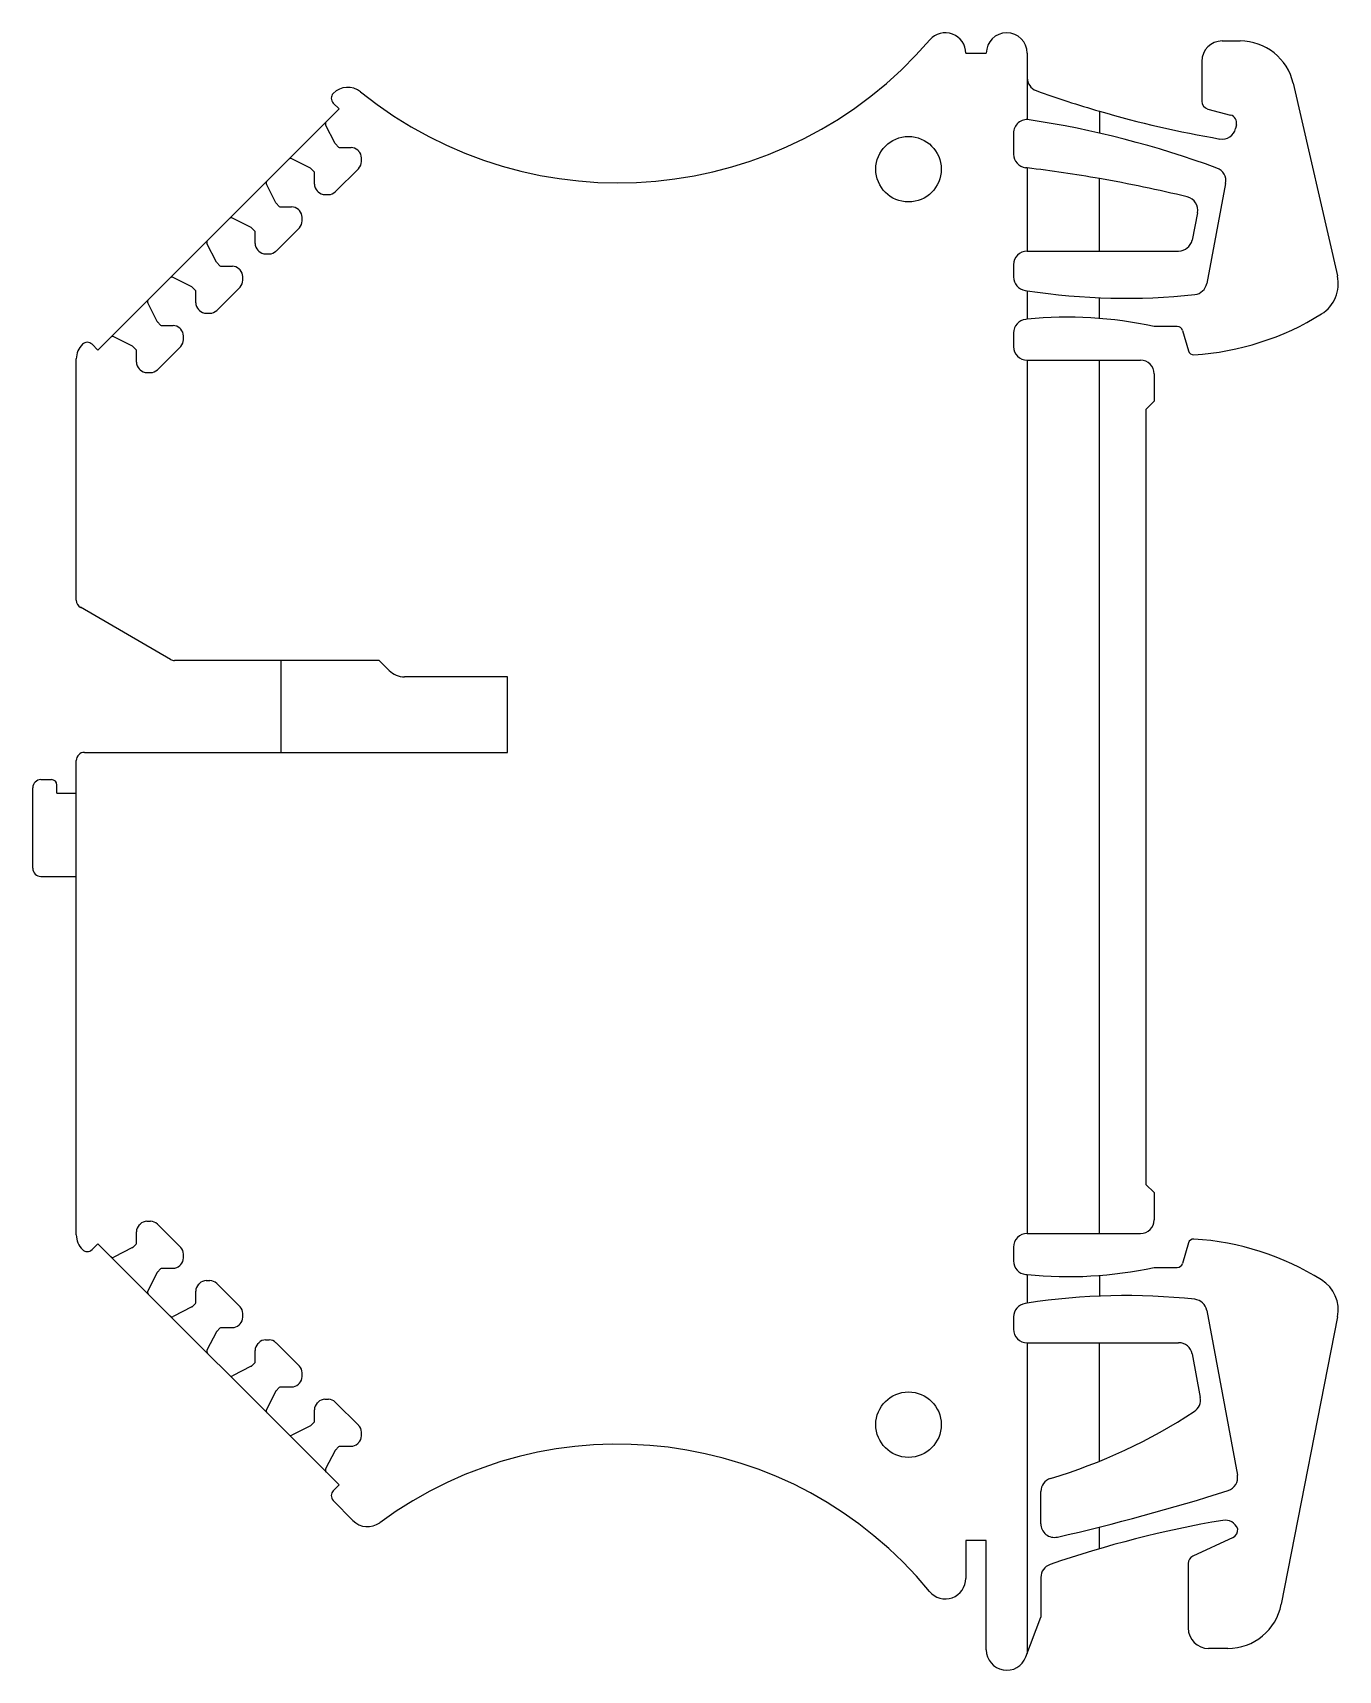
# Model space of a CAD drawing. Header units: millimetres. Extents: x -47.8 to 0, y 0 to 60.
import ezdxf

# ---------------------------------------------------------------- set-up
doc = ezdxf.new("R2010")
doc.units = ezdxf.units.MM

msp = doc.modelspace()

# ---------------------------------------------------------------- linework, layer by layer
at = {"color": 7, "linetype": 'Continuous', "lineweight": 25}
for p, q in [((-4.25, 59.7), (-3.6, 59.7)), ((-13.65, 59.25), (-12.9, 59.25)), ((-11.4, 59.25), (-11.4, 56.818)), ((-5, 58.95), (-5, 57.495)), ((-1.651, 58.147), (-0.033, 51.09)), ((-45.459, 48.371), (-36.621, 57.209)), ((-36.621, 57.209), (-36.834, 57.423)), ((-8.75, 57.126), (-8.75, 56.319)), ((-4.778, 57.205), (-3.947, 56.983)), ((-36.766, 55.944), (-37.111, 56.621)), ((-3.731, 56.627), (-3.762, 56.491)), ((-36.756, 55.931), (-36.635, 55.81)), ((-11.9, 56.318), (-11.9, 55.55)), ((-37.671, 55.039), (-38.348, 55.384)), ((-36.6, 55.795), (-36.182, 55.795)), ((-35.935, 55.693), (-35.901, 55.659)), ((-35.799, 55.277), (-35.799, 55.412)), ((-37.658, 55.029), (-37.537, 54.908)), ((-37.522, 54.455), (-37.522, 54.873)), ((-35.901, 55.03), (-36.757, 54.174)), ((-11.4, 55.046), (-11.459, 55.053)), ((-11.4, 55.046), (-11.4, 52)), ((-8.75, 52), (-8.75, 54.657)), ((-38.94, 53.769), (-39.285, 54.447)), ((-37.42, 54.208), (-37.386, 54.174)), ((-37.139, 54.072), (-37.004, 54.072)), ((-4.127, 54.479), (-4.82, 50.813)), ((-38.931, 53.757), (-38.81, 53.635)), ((-38.774, 53.621), (-38.357, 53.621)), ((-38.109, 53.518), (-38.075, 53.485)), ((-5.16, 53.402), (-5.36, 52.402)), ((-39.845, 52.864), (-40.523, 53.21)), ((-39.832, 52.855), (-39.711, 52.734)), ((-38.075, 52.855), (-38.931, 52)), ((-37.973, 53.103), (-37.973, 53.237)), ((-41.114, 51.595), (-41.46, 52.273)), ((-39.696, 52.281), (-39.696, 52.699)), ((-39.594, 52.033), (-39.56, 52)), ((-39.313, 51.897), (-39.179, 51.897)), ((-11.4, 52), (-5.85, 52)), ((-42.019, 50.69), (-42.697, 51.035)), ((-41.105, 51.582), (-40.984, 51.461)), ((-40.949, 51.446), (-40.531, 51.446)), ((-40.283, 51.344), (-40.25, 51.31)), ((-40.147, 50.929), (-40.147, 51.063)), ((-11.9, 51.5), (-11.9, 51.052)), ((-42.007, 50.681), (-41.885, 50.56)), ((-41.871, 50.107), (-41.871, 50.524)), ((-40.25, 50.681), (-41.105, 49.825)), ((-11.478, 50.558), (-11.4, 50.546)), ((-11.4, 50.546), (-11.4, 49.503)), ((-43.289, 49.421), (-43.634, 50.098)), ((-41.768, 49.859), (-41.735, 49.825)), ((-8.75, 49.532), (-8.75, 50.289)), ((-43.279, 49.408), (-43.158, 49.287)), ((-43.123, 49.272), (-42.705, 49.272)), ((-41.487, 49.723), (-41.353, 49.723)), ((-11.4, 49.503), (-11.451, 49.497)), ((-5.9, 49.24), (-6.75, 49.24)), ((-44.194, 48.516), (-44.871, 48.861)), ((-42.458, 49.17), (-42.424, 49.136)), ((-42.322, 48.754), (-42.322, 48.889)), ((-11.9, 49), (-11.9, 48.5)), ((-5.708, 49.095), (-5.492, 48.345)), ((-46.25, 39.206), (-46.25, 48.05)), ((-45.673, 48.584), (-45.459, 48.371)), ((-44.181, 48.506), (-44.06, 48.385)), ((-44.045, 47.932), (-44.045, 48.35)), ((-42.424, 48.507), (-43.28, 47.651)), ((-43.943, 47.685), (-43.909, 47.651)), ((-43.662, 47.549), (-43.527, 47.549)), ((-11.4, 48), (-7.25, 48)), ((-11.4, 48), (-11.4, 16)), ((-8.75, 16), (-8.75, 48)), ((-6.75, 47.5), (-6.75, 46.5)), ((-6.75, 46.5), (-7.05, 46.2)), ((-7.05, 46.2), (-7.05, 17.8)), ((-42.798, 37.04), (-46.1, 38.947)), ((-35.15, 37), (-42.648, 37)), ((-38.75, 37), (-38.75, 33.633)), ((-34.784, 36.634), (-35.15, 37)), ((-30.45, 36.4), (-34.218, 36.4)), ((-30.45, 33.633), (-30.45, 36.4)), ((-45.95, 33.633), (-30.45, 33.633)), ((-46.25, 15.95), (-46.25, 33.333)), ((-47.546, 32.633), (-47.158, 32.633)), ((-46.958, 32.133), (-46.958, 32.433)), ((-47.846, 29.386), (-47.846, 32.333)), ((-46.958, 32.133), (-46.25, 32.133)), ((-47.546, 29.086), (-46.25, 29.086)), ((-7.05, 17.8), (-6.75, 17.5)), ((-6.75, 17.5), (-6.75, 16.5)), ((-43.943, 16.315), (-43.909, 16.349)), ((-43.662, 16.451), (-43.527, 16.451)), ((-42.424, 15.493), (-43.28, 16.349)), ((-45.459, 15.629), (-45.673, 15.416)), ((-36.621, 6.791), (-45.459, 15.629)), ((-44.181, 15.494), (-44.06, 15.615)), ((-44.045, 15.65), (-44.045, 16.068)), ((-11.4, 16), (-7.25, 16)), ((-5.492, 15.655), (-5.708, 14.905)), ((-44.194, 15.484), (-44.871, 15.139)), ((-42.322, 15.111), (-42.322, 15.246)), ((-11.9, 15.5), (-11.9, 15)), ((-43.289, 14.579), (-43.634, 13.902)), ((-43.279, 14.592), (-43.158, 14.713)), ((-43.123, 14.728), (-42.705, 14.728)), ((-42.458, 14.83), (-42.424, 14.864)), ((-11.451, 14.503), (-11.4, 14.497)), ((-11.4, 14.497), (-11.4, 13.454)), ((-8.75, 14.468), (-8.75, 13.711)), ((-6.75, 14.76), (-5.9, 14.76)), ((-41.871, 13.476), (-41.871, 13.893)), ((-41.768, 14.141), (-41.735, 14.175)), ((-41.487, 14.277), (-41.353, 14.277)), ((-40.25, 13.319), (-41.105, 14.175)), ((-42.019, 13.31), (-42.697, 12.965)), ((-42.007, 13.319), (-41.885, 13.44)), ((-11.4, 13.454), (-11.478, 13.442)), ((-40.283, 12.656), (-40.25, 12.69)), ((-40.147, 12.937), (-40.147, 13.071)), ((-11.9, 12.948), (-11.9, 12.5)), ((-4.82, 13.186), (-3.698, 7.154)), ((-0.024, 12.95), (-2.087, 2.416)), ((-41.114, 12.405), (-41.46, 11.727)), ((-41.105, 12.418), (-40.984, 12.539)), ((-40.949, 12.554), (-40.531, 12.554)), ((-39.594, 11.967), (-39.56, 12)), ((-39.313, 12.103), (-39.179, 12.103)), ((-38.075, 11.145), (-38.931, 12)), ((-39.696, 11.301), (-39.696, 11.719)), ((-11.4, 12), (-5.85, 12)), ((-11.4, 12), (-11.4, 0.614)), ((-8.75, 7.658), (-8.75, 12)), ((-5.359, 11.592), (-5.059, 9.992)), ((-39.845, 11.136), (-40.523, 10.79)), ((-39.832, 11.145), (-39.711, 11.266)), ((-37.973, 10.763), (-37.973, 10.897)), ((-38.94, 10.231), (-39.285, 9.553)), ((-38.931, 10.243), (-38.81, 10.365)), ((-38.774, 10.379), (-38.357, 10.379)), ((-38.109, 10.482), (-38.075, 10.515)), ((-37.42, 9.792), (-37.386, 9.826)), ((-37.139, 9.928), (-37.004, 9.928)), ((-35.901, 8.97), (-36.757, 9.826)), ((-37.658, 8.971), (-37.537, 9.092)), ((-37.522, 9.127), (-37.522, 9.545)), ((-37.671, 8.961), (-38.348, 8.616)), ((-35.799, 8.588), (-35.799, 8.723)), ((-36.766, 8.056), (-37.111, 7.379)), ((-36.756, 8.069), (-36.635, 8.19)), ((-36.6, 8.205), (-36.182, 8.205)), ((-35.935, 8.307), (-35.901, 8.341)), ((-36.834, 6.577), (-36.621, 6.791)), ((-36.112, 5.486), (-36.836, 6.225)), ((-10.9, 5.369), (-10.9, 6.55)), ((-8.75, 4.451), (-8.75, 5.248)), ((-3.855, 4.868), (-5.327, 4.182)), ((-12.9, 4.75), (-13.65, 4.75)), ((-13.65, 4.75), (-13.65, 3.365)), ((-12.9, 0.75), (-12.9, 4.75)), ((-5.5, 3.91), (-5.5, 1.55)), ((-10.9, 3.4), (-10.9, 1.95)), ((-11.448, 0.487), (-10.9, 1.95)), ((-4.05, 0.8), (-4.75, 0.8))]:
    msp.add_line(p, q, dxfattribs=at)
for centre in [(-15.75, 55), (-15.75, 9)]:
    msp.add_circle(centre, 1.2, dxfattribs=at)
for centre, radius, start, end in [((-14.4, 59.25), 0.75, 360, 139.31875), ((-12.15, 59.25), 0.75, 0, 180), ((-26.382, 69.549), 15.05, 231.11728, 319.31875), ((-4.25, 58.95), 0.75, 90, 180), ((-3.6, 57.7), 2, 12.91207, 90), ((-10.9, 58.35), 0.5, 180, 250.26291), ((-36.657, 57.6), 0.25, 135.61679, 225), ((-36.3, 57.25), 0.75, 51.11728, 135.61679), ((2.439, 95.529), 40, 250.26291, 253.75571), ((2.439, 95.529), 40, 253.75571, 260.24996), ((-4.7, 57.495), 0.3, 180, 255), ((-37.022, 56.667), 0.1, 135, 207), ((-11.4, 56.318), 0.5, 81.24253, 180), ((-16.78, 21.391), 35.839, 69.86959, 81.24253), ((-4.25, 56.6), 0.5, 260.24996, 347.38318), ((-4.024, 56.693), 0.3, 347.38318, 75), ((-36.721, 55.966), 0.05, 207, 225), ((-36.6, 55.845), 0.05, 225, 270), ((-38.394, 55.295), 0.1, 63, 135), ((-36.182, 55.445), 0.35, 45, 90), ((-36.149, 55.412), 0.35, 0, 45), ((-36.149, 55.277), 0.35, 315, 0), ((-11.4, 55.55), 0.5, 180, 263.24142), ((-37.693, 54.994), 0.05, 45, 63), ((-37.572, 54.873), 0.05, 0, 45), ((-17.343, 5.401), 50, 80.10385, 83.17352), ((-17.343, 5.401), 50, 76.33615, 80.10385), ((-4.618, 54.571), 0.5, 349.29599, 69.86959), ((-39.196, 54.492), 0.1, 134.99999, 207), ((-37.172, 54.455), 0.35, 180, 225), ((-37.139, 54.422), 0.35, 225, 270), ((-37.004, 54.422), 0.35, 270, 315), ((-38.895, 53.792), 0.05, 207, 225), ((-38.774, 53.671), 0.05, 225, 270), ((-38.357, 53.271), 0.35, 45, 90), ((-38.323, 53.237), 0.35, 360, 45), ((-5.65, 53.5), 0.5, 348.69007, 76.33615), ((-40.568, 53.121), 0.1, 63.00001, 135), ((-39.868, 52.82), 0.05, 45, 63), ((-38.323, 53.103), 0.35, 315, 360), ((-41.371, 52.318), 0.1, 134.99996, 207.00002), ((-39.746, 52.699), 0.05, 0, 45), ((-39.346, 52.281), 0.35, 180, 225), ((-5.85, 52.5), 0.5, 270, 348.69007), ((-39.313, 52.247), 0.35, 225, 270), ((-39.179, 52.247), 0.35, 270, 315), ((-11.4, 51.5), 0.5, 90, 180), ((-42.742, 50.946), 0.1, 63.00004, 134.99998), ((-41.07, 51.618), 0.05, 207, 225), ((-40.949, 51.496), 0.05, 225, 270), ((-40.531, 51.096), 0.35, 45, 90), ((-40.497, 51.063), 0.35, 0.00001, 45), ((-11.4, 51.052), 0.5, 180, 261.01911), ((-1.3, 50.8), 1.3, 301.95913, 12.91207), ((-42.042, 50.645), 0.05, 45, 63), ((-41.921, 50.524), 0.05, 0, 45), ((-40.497, 50.929), 0.35, 314.99999, 0), ((-7.805, 73.798), 23.528, 261.21149, 276.21735), ((-5.311, 50.905), 0.5, 276.21735, 349.29599), ((-43.545, 50.144), 0.1, 135, 207), ((-41.521, 50.107), 0.35, 180, 225), ((-41.487, 50.073), 0.35, 225, 270), ((-41.353, 50.073), 0.35, 270, 315), ((-43.244, 49.443), 0.05, 207, 225), ((-43.123, 49.322), 0.05, 225, 270), ((-42.705, 48.922), 0.35, 45, 90), ((-11.4, 49), 0.5, 95.89646, 180), ((-9.91, 34.577), 15, 77.83701, 95.69924), ((-5.9, 49.04), 0.2, 16.02562, 90), ((-5.905, 58.181), 10, 273.53958, 301.95913), ((-45.85, 48.407), 0.25, 45, 134.38321), ((-44.917, 48.772), 0.1, 63, 135), ((-42.672, 48.889), 0.35, 360, 45), ((-42.672, 48.754), 0.35, 315, 360), ((-45.5, 48.05), 0.75, 134.38321, 180), ((-44.216, 48.471), 0.05, 45, 63), ((-44.095, 48.35), 0.05, 360, 45), ((-11.4, 48.5), 0.5, 180, 270), ((-5.3, 48.4), 0.2, 196.02562, 273.53958), ((-43.695, 47.932), 0.35, 180, 225), ((-43.662, 47.899), 0.35, 225, 270), ((-43.527, 47.899), 0.35, 270, 315), ((-7.25, 47.5), 0.5, 0, 90), ((-45.95, 39.206), 0.3, 180, 240), ((-42.648, 37.3), 0.3, 240, 270), ((-34.218, 37.2), 0.8, 225.00211, 270.0015), ((-45.95, 33.333), 0.3, 90, 180), ((-47.546, 32.333), 0.3, 90, 180), ((-47.158, 32.433), 0.2, 0, 90), ((-47.546, 29.386), 0.3, 180, 270), ((-43.695, 16.068), 0.35, 135, 180), ((-43.662, 16.101), 0.35, 90, 135), ((-43.527, 16.101), 0.35, 45, 90), ((-7.25, 16.5), 0.5, 270, 0), ((-45.5, 15.95), 0.75, 180, 225.61679), ((-44.095, 15.65), 0.05, 315, 360), ((-11.4, 15.5), 0.5, 90, 180), ((-5.3, 15.6), 0.2, 86.46042, 163.97438), ((-5.905, 5.819), 10, 58.04087, 86.46042), ((-45.85, 15.593), 0.25, 225.61679, 315), ((-44.917, 15.228), 0.1, 225, 297), ((-44.216, 15.529), 0.05, 297, 315), ((-42.672, 15.246), 0.35, 360, 45), ((-42.672, 15.111), 0.35, 315, 360), ((-43.244, 14.557), 0.05, 135, 153), ((-43.123, 14.678), 0.05, 90.00007, 134.99997), ((-42.705, 15.078), 0.35, 270, 315), ((-11.4, 15), 0.5, 180, 264.10354), ((-9.91, 29.423), 15, 264.30076, 282.16299), ((-5.9, 14.96), 0.2, 270, 343.97438), ((-43.545, 13.856), 0.1, 152.99998, 225.00002), ((-41.521, 13.893), 0.35, 135, 180), ((-41.487, 13.927), 0.35, 90, 135), ((-41.353, 13.927), 0.35, 45.00001, 90), ((-1.3, 13.2), 1.3, 348.91961, 58.04087), ((-42.042, 13.355), 0.05, 297, 315), ((-41.921, 13.476), 0.05, 315, 0), ((-40.497, 13.071), 0.35, 359.99999, 45), ((-11.4, 12.948), 0.5, 98.97096, 180), ((-7.809, -9.798), 23.528, 83.77412, 98.7788), ((-5.312, 13.094), 0.5, 10.53918, 83.77412), ((-42.742, 13.054), 0.1, 225.00001, 296.99999), ((-40.531, 12.904), 0.35, 270, 315), ((-40.497, 12.937), 0.35, 315, 360), ((-41.07, 12.382), 0.05, 135, 153), ((-40.949, 12.504), 0.05, 90, 135), ((-39.313, 11.753), 0.35, 90, 135), ((-39.179, 11.753), 0.35, 45, 90), ((-11.4, 12.5), 0.5, 180, 270), ((-41.371, 11.682), 0.1, 153, 225), ((-39.346, 11.719), 0.35, 135, 180), ((-5.85, 11.5), 0.5, 10.61966, 90), ((-40.568, 10.879), 0.1, 225.00002, 296.99999), ((-39.868, 11.18), 0.05, 297, 315), ((-39.746, 11.301), 0.05, 315, 360), ((-38.323, 10.897), 0.35, 360, 45), ((-38.895, 10.208), 0.05, 135, 153), ((-38.774, 10.329), 0.05, 90, 135), ((-38.357, 10.729), 0.35, 270, 315), ((-38.323, 10.763), 0.35, 315, 360), ((-37.172, 9.545), 0.35, 135, 180), ((-37.139, 9.578), 0.35, 90, 135), ((-37.004, 9.578), 0.35, 45, 90), ((-5.55, 9.9), 0.5, 303.32382, 10.61966), ((-39.196, 9.508), 0.1, 153, 225), ((-37.572, 9.127), 0.05, 315, 0), ((-16.263, 26.194), 20, 286.61782, 303.32382), ((-38.394, 8.705), 0.1, 225, 297), ((-37.693, 9.006), 0.05, 297, 315), ((-36.149, 8.723), 0.35, 360, 45), ((-36.149, 8.588), 0.35, 315, 0), ((-36.721, 8.034), 0.05, 135, 153), ((-36.6, 8.155), 0.05, 90, 135), ((-36.182, 8.555), 0.35, 270, 315), ((-26.382, -6.468), 14.75, 39.37365, 126.38379), ((-37.022, 7.333), 0.1, 153, 225), ((-10.4, 6.55), 0.5, 106.61781, 180), ((-4.189, 7.062), 0.5, 287.7015, 10.53918), ((-36.657, 6.4), 0.25, 135, 224.38321), ((-27.028, 78.617), 75.611, 282.7897, 287.7015), ((-35.576, 6.011), 0.75, 224.38321, 306.38379), ((2.488, -33.938), 40, 99.67505, 109.04362), ((-4.15, 5), 0.5, 21.44819, 99.67505), ((-10.4, 5.369), 0.5, 180, 282.7897), ((-3.982, 5.14), 0.3, 295, 8.22721), ((-10.4, 3.4), 0.5, 109.04362, 180), ((-5.2, 3.91), 0.3, 115, 180), ((-14.4, 3.365), 0.75, 219.37365, 0), ((-4.05, 2.8), 2, 270, 348.91961), ((-4.75, 1.55), 0.75, 180, 270), ((-12.15, 0.75), 0.75, 180, 339.47831)]:
    msp.add_arc(centre, radius, start, end, dxfattribs=at)

doc.saveas('drawing.dxf')
